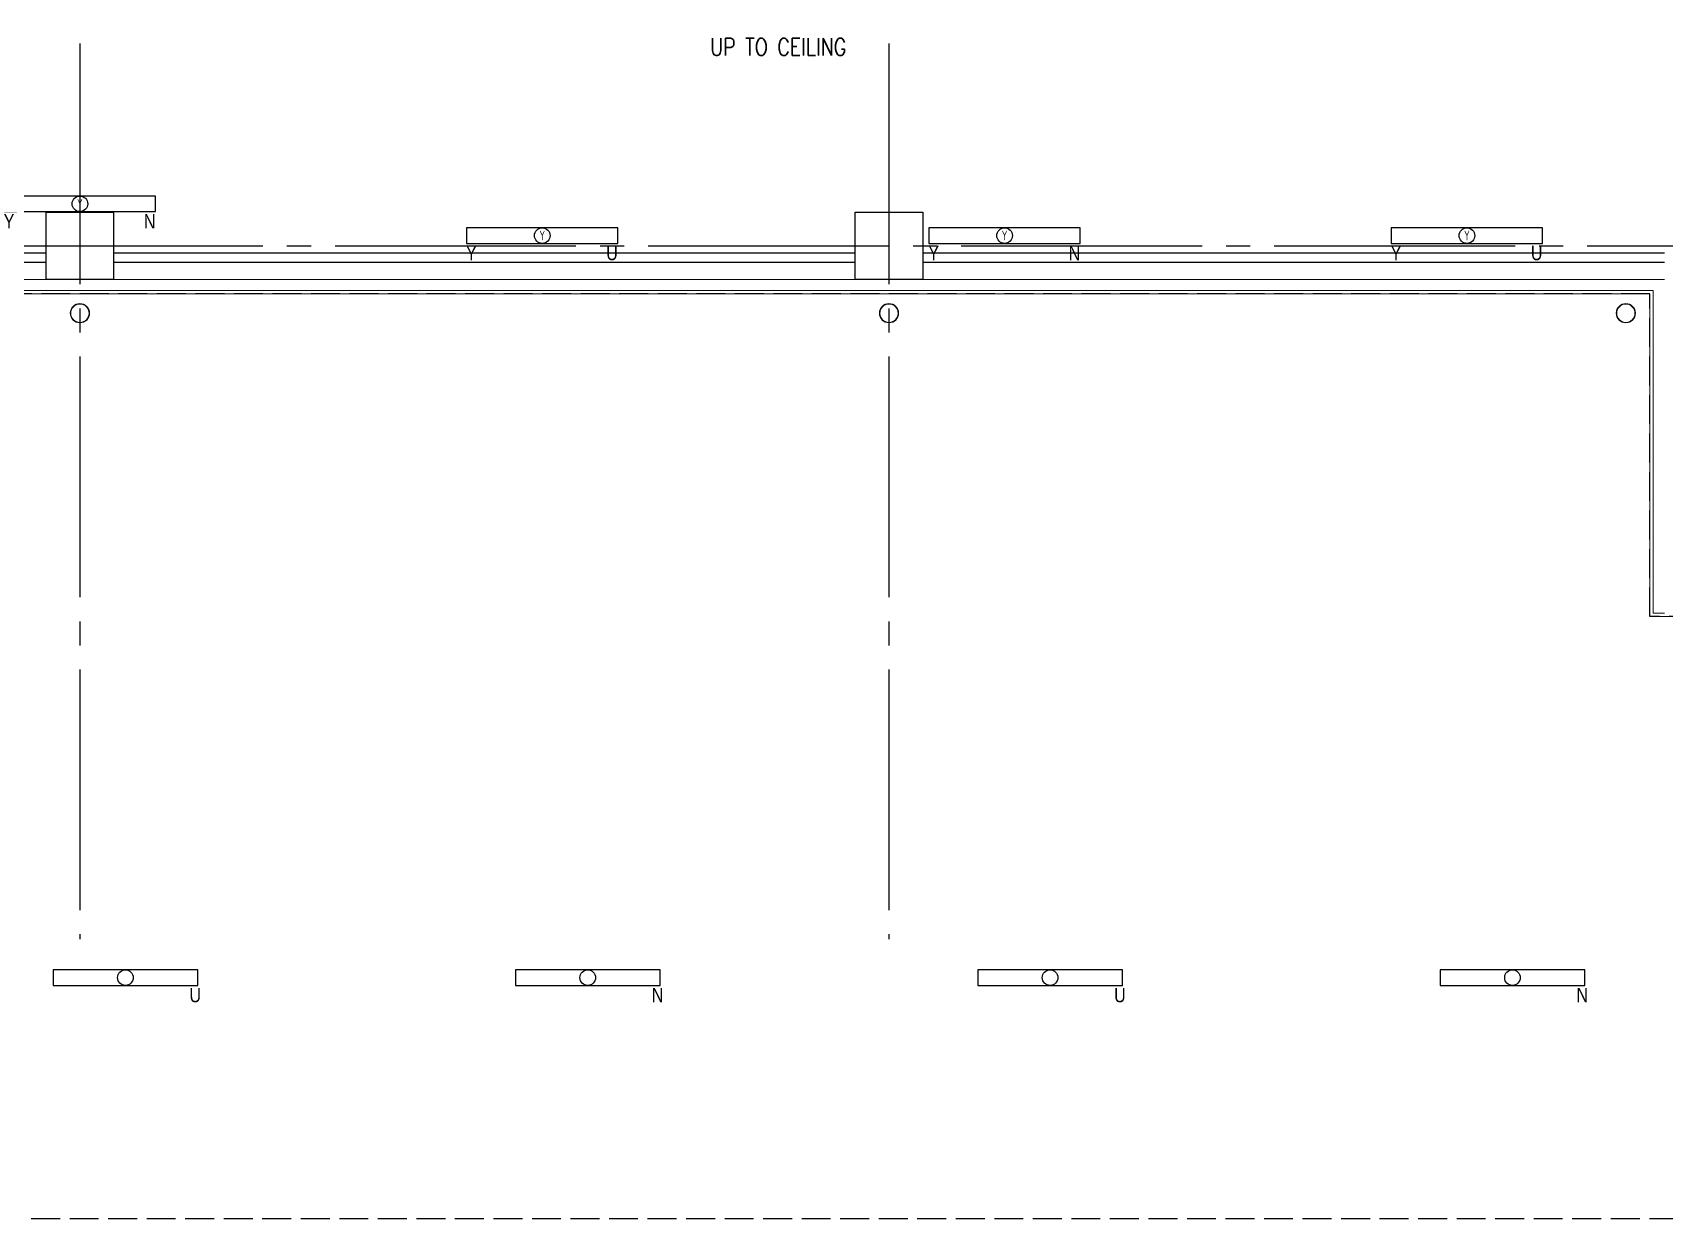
# Model space of a CAD drawing. Extents: x -17313 to 41501, y -1010 to 11880.
# Drawn here: x 10991 to 12685, y -1010 to 221 of the extents above; entities that cross this region are included whole.
import ezdxf
from ezdxf.enums import TextEntityAlignment as Align

# ---------------------------------------------------------------- set-up
doc = ezdxf.new("R2010")
doc.units = 0
doc.header["$LTSCALE"] = 100
doc.linetypes.add('X-S-FAB-L10$0$COL-CEN-LIN', pattern=[3.25, 2.5, -0.25, 0.25, -0.25])
doc.linetypes.add('X-S-FAB-L10$0$HIDDEN', pattern=[0.4, 0.3, -0.1])
for name, color, linetype in [('0-xref', 8, 'Continuous'), ('188K-SM-03-F10-ARCH-PA-Y2257103$0$K-0-TXT-高度', 53, 'Continuous'), ('188K-SM-03-F10-ARCH-PA-Y2257103$0$K-岩棉 2hr 7.5-非抗', 53, 'Continuous'), ('188K-SM-06-F10-ELEC-LIGHT-Y2257103$0$E-LIGHT(W)-N', 253, 'Continuous'), ('188K-SM-06-F10-ELEC-LIGHT-Y2257103$0$E-LIGHT(W)-U XLPE', 253, 'Continuous'), ('188K-SM-06-F10-ELEC-LIGHT-Y2257103$0$E-LIGHT(Y)-N', 253, 'Continuous'), ('188K-SM-06-F10-ELEC-LIGHT-Y2257103$0$E-LIGHT(Y)-U XLPE', 253, 'Continuous'), ('X-S-FAB-L10$0$0-DIM-TXT', 8, 'Continuous'), ('X-S-FAB-L10$0$A-OBJE-MEP', 8, 'Continuous'), ('X-S-FAB-L10$0$A-WALL-EX', 8, 'Continuous'), ('X-S-FAB-L10$0$BLOCK', 8, 'Continuous'), ('X-S-FAB-L10$0$CCL', 8, 'X-S-FAB-L10$0$COL-CEN-LIN'), ('X-S-FAB-L10$0$COL-S', 8, 'Continuous'), ('X-S-FAB-L10$0$HID', 8, 'X-S-FAB-L10$0$HIDDEN')]:
    doc.layers.add(name, color=color, linetype=linetype)
doc.styles.add('188K-SM-03-F10-ARCH-PA-Y2257103$0$18P2-XFDP10$0$AA-TXT', font='simplex.shx', dxfattribs={"width": 0.8, "bigfont": 'chineset.shx'})
doc.styles.add('188K-SM-06-F10-ELEC-LIGHT-Y2257103$0$AE', font='isocp.shx', dxfattribs={"bigfont": 'chineset.shx'})
doc.styles.add('188K-SM-06-F10-ELEC-LIGHT-Y2257103$0$Standard', font='arial.ttf')
doc.styles.add('X-S-FAB-L10$0$CHINA', font='simplex.shx', dxfattribs={"width": 0.75, "bigfont": 'chineset.shx'})
doc.styles.add('X-S-FAB-L10$0$Standard', font='', dxfattribs={"width": 0.8})
doc.styles.add('X-S-FAB-L10$0$TG_NOTE_TEXT', font='simplex.shx', dxfattribs={"width": 0.75, "bigfont": 'chineset.shx'})
doc.styles.get('X-S-FAB-L10$0$Standard').set_extended_font_data('Microsoft JhengHei')

# ---------------------------------------------------------------- blocks, each defined once
blk = doc.blocks.new('X-S-FAB-L10$0$FAB2-L05')
at = {"layer": 'X-S-FAB-L10$0$CCL'}
for p, q in [((-15120, 11005), (-15120, 0)), ((-14280, 11005), (-14280, 0)), ((-26880, 720), (1210, 720))]:
    blk.add_line(p, q, dxfattribs=at)
at = {"layer": 'X-S-FAB-L10$0$COL-S'}
for points in [[(-15155, 755), (-15085, 755), (-15085, 685), (-15155, 685)], [(-14315, 755), (-14245, 755), (-14245, 685), (-14315, 685)]]:
    blk.add_lwpolyline(points, close=True, dxfattribs=at)
blk = doc.blocks.new('X-S-FAB-L10')
at = {"layer": 'X-S-FAB-L10$0$A-OBJE-MEP', "lineweight": 0, "flags": 128}
for points in [[(11049.5, -70, 1), (11030.5, -70, 1)], [(11889.5, -70, 1), (11870.5, -70, 1)], [(12654.5, -70, 1), (12635.5, -70, 1)]]:
    blk.add_lwpolyline(points, format="xyb", close=True, dxfattribs=at)
at = {"layer": 'X-S-FAB-L10$0$A-OBJE-MEP', "lineweight": 0}
for centre in [(11040, -70), (11880, -70), (12645, -70)]:
    blk.add_circle(centre, 10, dxfattribs=at)
at = {"layer": 'X-S-FAB-L10$0$A-WALL-EX', "lineweight": 0}
for p, q in [((12670, -46.5), (7705, -46.5)), ((12673.5, -46.5), (12670, -46.5)), ((12673.5, -46.5), (12670, -46.5)), ((12673.5, -50), (12673.5, -46.5)), ((12673.5, -381.5), (12673.5, -50)), ((12673.5, -381.5), (12685, -381.5)), ((12673.5, -381.5), (12685, -381.5))]:
    blk.add_line(p, q, dxfattribs=at)
at = {"layer": 'X-S-FAB-L10$0$A-WALL-EX', "lineweight": 0, "flags": 128}
for points in [[(12673.5, -35), (7705, -35)], [(7705, -50), (12670, -50)], [(7705, -50), (12670, -50)], [(7705, -50), (12670, -50)], [(7705, -50), (12670, -50)], [(7705, -50), (12670, -50)], [(7705, -50), (12670, -50)], [(7705, -50), (12670, -50)], [(7705, -50), (12670, -50)], [(12670, -50), (12670, -385)], [(12685, -35), (12673.5, -35)], [(12670, -385), (12673.5, -385)], [(12673.5, -385), (12716.5, -385)]]:
    blk.add_lwpolyline(points, dxfattribs=at)
at = {"layer": 'X-S-FAB-L10$0$COL-S'}
for p, q in [((11005, 35), (11075, 35)), ((11005, -35), (11005, 35)), ((11075, 35), (11075, -35)), ((11845, 35), (11915, 35)), ((11845, -35), (11845, 35)), ((11915, 35), (11915, -35)), ((11075, -35), (11005, -35)), ((11915, -35), (11845, -35))]:
    blk.add_line(p, q, dxfattribs=at)
at = {"layer": 'X-S-FAB-L10$0$HID'}
for p, q in [((12670, -50), (7705, -50)), ((12670, -385), (12670, -50)), ((12720, -385), (12670, -385)), ((2509.4, -1010), (17209, -1010))]:
    blk.add_line(p, q, dxfattribs=at)
at = {"layer": 'X-S-FAB-L10$0$BLOCK'}
blk.add_blockref('X-S-FAB-L10$0$FAB2-L05', (26160, -720), dxfattribs=at)
at = {"style": 'X-S-FAB-L10$0$TG_NOTE_TEXT', "width": 0.5, "flags": 1}
for p in [(7463.3, 9020), (18268.3, 8649), (11197.8, 4800.2), (16485.8, 4800.2), (25420.3, 2635), (13360, 320, 0), (7463.3, -33.3)]:
    blk.add_attdef('WH', text='', height=20, dxfattribs=at).set_placement(p, align=Align.BOTTOM_LEFT)
at = {"width": 0.5}
for style, p in [('X-S-FAB-L10$0$TG_NOTE_TEXT', (7585, 9020)), ('X-S-FAB-L10$0$TG_NOTE_TEXT', (18390, 8649)), ('X-S-FAB-L10$0$TG_NOTE_TEXT', (11117.5, 4813.5)), ('X-S-FAB-L10$0$TG_NOTE_TEXT', (16607.5, 4813.5)), ('X-S-FAB-L10$0$TG_NOTE_TEXT', (25350, 2635)), ('X-S-FAB-L10$0$Standard', (13129.4, 325, 0)), ('X-S-FAB-L10$0$TG_NOTE_TEXT', (7585, -20))]:
    blk.add_attdef('DESC', text='', height=10, dxfattribs=dict(at, style=style)).set_placement(p, align=Align.BOTTOM_LEFT)
for tag, style, p in [('TYPE', 'X-S-FAB-L10$0$TG_NOTE_TEXT', (7619.3, 9020)), ('NO', 'X-S-FAB-L10$0$TG_NOTE_TEXT', (7650.1, 9020)), ('TYPE', 'X-S-FAB-L10$0$TG_NOTE_TEXT', (18424.2, 8649)), ('NO', 'X-S-FAB-L10$0$TG_NOTE_TEXT', (18455, 8649)), ('NO', 'X-S-FAB-L10$0$TG_NOTE_TEXT', (11088.6, 4813.5)), ('TYPE', 'X-S-FAB-L10$0$TG_NOTE_TEXT', (11151.8, 4813.5)), ('TYPE', 'X-S-FAB-L10$0$TG_NOTE_TEXT', (16641.8, 4813.5)), ('NO', 'X-S-FAB-L10$0$TG_NOTE_TEXT', (16672.6, 4813.5)), ('NO', 'X-S-FAB-L10$0$TG_NOTE_TEXT', (25313, 2635)), ('TYPE', 'X-S-FAB-L10$0$TG_NOTE_TEXT', (25350, 2635)), ('NO', 'X-S-FAB-L10$0$Standard', (13100, 320, 0)), ('TYPE', 'X-S-FAB-L10$0$Standard', (13129.4, 320, 0)), ('TYPE', 'X-S-FAB-L10$0$TG_NOTE_TEXT', (7619.3, -20)), ('NO', 'X-S-FAB-L10$0$TG_NOTE_TEXT', (7650.1, -20))]:
    blk.add_attdef(tag, text='', height=10, dxfattribs=dict(at, style=style)).set_placement(p, align=Align.BOTTOM_RIGHT)
at = {"style": 'X-S-FAB-L10$0$TG_NOTE_TEXT', "width": 0.5, "flags": 1}
for rotation, p in [(180, (43, 7480)), (180, (943, 7480)), (90, (24310, 3717.8)), (270, (17080, 1711.7))]:
    blk.add_attdef('WH', text='', height=20, rotation=rotation, dxfattribs=at).set_placement(p, align=Align.BOTTOM_LEFT)
at = {"width": 0.5}
for rotation, style, p in [(180, 'X-S-FAB-L10$0$Standard', (317.6, 7480)), (180, 'X-S-FAB-L10$0$Standard', (1217.6, 7480)), (90, 'X-S-FAB-L10$0$TG_NOTE_TEXT', (24310, 3647.5)), (270, 'X-S-FAB-L10$0$TG_NOTE_TEXT', (17080, 1605))]:
    blk.add_attdef('DESC', text='', height=10, rotation=rotation, dxfattribs=dict(at, style=style)).set_placement(p, align=Align.BOTTOM_LEFT)
for tag, rotation, style, p in [('TYPE', 180, 'X-S-FAB-L10$0$Standard', (317.6, 7480)), ('NO', 180, 'X-S-FAB-L10$0$Standard', (347, 7480)), ('TYPE', 180, 'X-S-FAB-L10$0$Standard', (1217.6, 7480)), ('NO', 180, 'X-S-FAB-L10$0$Standard', (1247, 7480)), ('TYPE', 90, 'X-S-FAB-L10$0$TG_NOTE_TEXT', (24310, 3647.5)), ('NO', 90, 'X-S-FAB-L10$0$TG_NOTE_TEXT', (24310, 3610.5)), ('TYPE', 270, 'X-S-FAB-L10$0$TG_NOTE_TEXT', (17080, 1605)), ('NO', 270, 'X-S-FAB-L10$0$TG_NOTE_TEXT', (17080, 1573))]:
    blk.add_attdef(tag, text='', height=10, rotation=rotation, dxfattribs=dict(at, style=style)).set_placement(p, align=Align.BOTTOM_RIGHT)
at = {"layer": 'X-S-FAB-L10$0$0-DIM-TXT', "style": 'X-S-FAB-L10$0$CHINA', "width": 0.75}
for p in [(667.4, 7855.1, -2689.4), (22627.4, 6728.8), (25644.7, 6728.8), (24778.8, 5569.1), (1118.3, 4980), (417.8, 4594.6), (23874.8, 4355), (22927.4, 4330.1), (23749.9, 3901.4), (417.8, 3765.2), (1118.3, 3730), (417.8, 3115.8), (536.9, 2227.8), (16909, 1782.7), (888.4, 880.5), (16977.4, 750), (18878.8, 750), (25641.2, 553.2), (21364, 526.9)]:
    blk.add_attdef('HIG', text='', height=80, dxfattribs=at).set_placement(p, align=Align.MIDDLE_LEFT)
blk = doc.blocks.new('*U334')
at = {"ltscale": 600}
blk.add_lwpolyline([(-78.5, -8.1), (78.5, -8.1), (78.5, 8.1), (-78.5, 8.1)], close=True, dxfattribs=at)
blk.add_circle((0, 0), 8.1, dxfattribs=at)
at = {"style": '188K-SM-06-F10-ELEC-LIGHT-Y2257103$0$AE', "width": 0.7}
blk.add_text('Y', height=10, dxfattribs=at).set_placement((0, 0), align=Align.MIDDLE)
at = {"style": '188K-SM-06-F10-ELEC-LIGHT-Y2257103$0$Standard', "width": 0.8}
for s, p in [('Y', (-68, -18.1)), ('U', (78.5, -18.1))]:
    blk.add_text(s, height=15, dxfattribs=at).set_placement(p, align=Align.MIDDLE_RIGHT)
blk = doc.blocks.new('188K-SM-06-F10-ELEC-LIGHT-Y2257103$0$防塵防水燈(黃光)-CAS')
at = {"ltscale": 600}
blk.add_lwpolyline([(-78.5, -8.1), (78.5, -8.1), (78.5, 8.1), (-78.5, 8.1)], close=True, dxfattribs=at)
blk.add_circle((0, 0), 8.1, dxfattribs=at)
at = {"style": '188K-SM-06-F10-ELEC-LIGHT-Y2257103$0$AE', "width": 0.7}
blk.add_text('Y', height=10, dxfattribs=at).set_placement((0, 0), align=Align.MIDDLE)
at = {"style": '188K-SM-06-F10-ELEC-LIGHT-Y2257103$0$Standard', "width": 0.8}
for s, p in [('Y', (-68, -18.1)), ('N', (78.5, -18.1))]:
    blk.add_text(s, height=15, dxfattribs=at).set_placement(p, align=Align.MIDDLE_RIGHT)
blk = doc.blocks.new('*U261')
at = {"ltscale": 600}
blk.add_lwpolyline([(75, 8.1), (-75, 8.1), (-75, -8.1), (75, -8.1)], close=True, dxfattribs=at)
blk.add_circle((0, 0), 8.1, dxfattribs=at)
at = {"style": '188K-SM-06-F10-ELEC-LIGHT-Y2257103$0$Standard', "width": 0.8}
blk.add_text('N', height=15, rotation=360, dxfattribs=at).set_placement((78.5, -18.1), align=Align.MIDDLE_RIGHT)
blk = doc.blocks.new('*U262')
at = {"ltscale": 600}
blk.add_lwpolyline([(-75, -8.1), (75, -8.1), (75, 8.1), (-75, 8.1)], close=True, dxfattribs=at)
blk.add_circle((0, 0), 8.1, dxfattribs=at)
at = {"style": '188K-SM-06-F10-ELEC-LIGHT-Y2257103$0$Standard', "width": 0.8}
blk.add_text('U', height=15, rotation=360, dxfattribs=at).set_placement((78.5, -18.1), align=Align.MIDDLE_RIGHT)
blk = doc.blocks.new('188K-SM-06-F10-ELEC-LIGHT-Y2257103')
at = {"layer": '188K-SM-06-F10-ELEC-LIGHT-Y2257103$0$E-LIGHT(W)-N'}
for p in [(11567.3, -760, 0), (12527.3, -760)]:
    blk.add_blockref('*U261', p, dxfattribs=at)
at = {"layer": '188K-SM-06-F10-ELEC-LIGHT-Y2257103$0$E-LIGHT(W)-U XLPE'}
for p in [(11087.3, -760, 0), (12047.3, -760, 0)]:
    blk.add_blockref('*U262', p, dxfattribs=at)
at = {"layer": '188K-SM-06-F10-ELEC-LIGHT-Y2257103$0$E-LIGHT(Y)-N'}
for p in [(11040, 43.6, 0), (12000, 10.6, 0)]:
    blk.add_blockref('188K-SM-06-F10-ELEC-LIGHT-Y2257103$0$防塵防水燈(黃光)-CAS', p, dxfattribs=at)
at = {"layer": '188K-SM-06-F10-ELEC-LIGHT-Y2257103$0$E-LIGHT(Y)-U XLPE'}
for p in [(11520, 10.6, 0), (12480, 10.6, 0)]:
    blk.add_blockref('*U334', p, dxfattribs=at)
blk = doc.blocks.new('188K-SM-03-F10-ARCH-PA-Y2257103')
at = {"layer": '188K-SM-03-F10-ARCH-PA-Y2257103$0$K-岩棉 2hr 7.5-非抗'}
for p, q in [((11005, -7.5, 0), (10235, -7.5, 0)), ((11845, -7.5, 0), (11075, -7.5, 0)), ((12685, -7.5, 0), (11915, -7.5, 0)), ((11005, -17.5), (10235, -17.5, 0)), ((11845, -17.5), (11075, -17.5, 0)), ((12685, -17.5), (11915, -17.5, 0))]:
    blk.add_line(p, q, dxfattribs=at)
at = {"layer": '188K-SM-03-F10-ARCH-PA-Y2257103$0$K-0-TXT-高度', "style": '188K-SM-03-F10-ARCH-PA-Y2257103$0$18P2-XFDP10$0$AA-TXT', "width": 0.8}
blk.add_text('UP TO CEILING', height=18, rotation=360, dxfattribs=at).set_placement((11765, 206.5, 0), align=Align.MIDDLE)

msp = doc.modelspace()

# ---------------------------------------------------------------- block references
at = {"layer": '0-xref'}
for name in ['X-S-FAB-L10', '188K-SM-06-F10-ELEC-LIGHT-Y2257103', '188K-SM-03-F10-ARCH-PA-Y2257103']:
    msp.add_blockref(name, (0, 0), dxfattribs=at)

doc.saveas('drawing.dxf')
